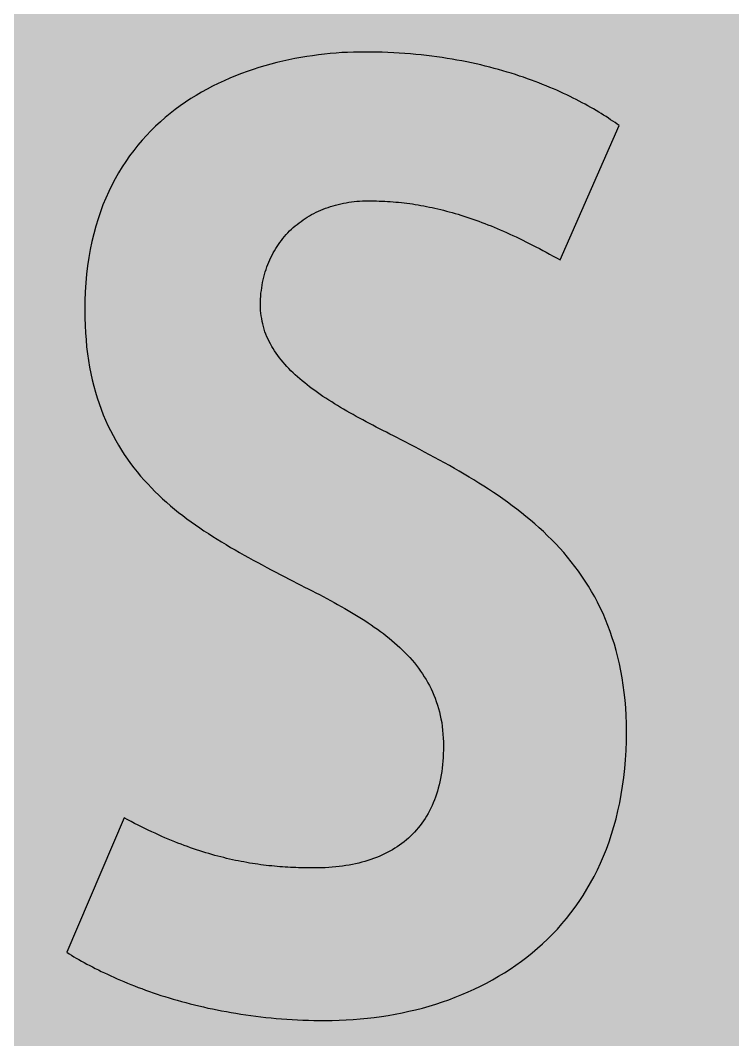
# Model space of a CAD drawing. Header units: millimetres. Extents: x 0 to 212, y 0 to 159.
# Drawn here: x 49.27 to 64.68, y 109.67 to 131.72 of the extents above; entities that cross this region are included whole.
import ezdxf

# ---------------------------------------------------------------- set-up
doc = ezdxf.new("R2010")
doc.units = ezdxf.units.MM

msp = doc.modelspace()

# ---------------------------------------------------------------- hatches: boundary and pattern name
for color, points in [(254, [(14.1633, 0.0536), (13.9878, 0.0533), (13.8125, 0.0559), (13.6373, 0.061), (13.462, 0.0686), (13.2893, 0.0787), (13.114, 0.0914), (12.9413, 0.1041), (12.7686, 0.1219), (12.5959, 0.1397), (12.4231, 0.16), (12.2504, 0.1829), (12.0777, 0.2057), (11.9075, 0.2337), (11.7373, 0.2616), (11.5672, 0.2921), (11.397, 0.3251), (11.2268, 0.3607), (11.0592, 0.3988), (10.8915, 0.4369), (10.7239, 0.4775), (10.5562, 0.5207), (10.3886, 0.5664), (10.2235, 0.6121), (10.0584, 0.6629), (9.8933, 0.7137), (9.7307, 0.7671), (9.5682, 0.8204), (9.4056, 0.8788), (9.2431, 0.9373), (9.083, 0.9982), (8.923, 1.0617), (8.763, 1.1252), (8.6055, 1.1938), (8.4455, 1.2624), (8.2906, 1.331), (8.1331, 1.4046), (7.9781, 1.4783), (7.8232, 1.5545), (7.6708, 1.6332), (7.5184, 1.7145), (7.366, 1.7958), (7.2161, 1.8796), (7.0663, 1.966), (6.919, 2.0523), (6.7716, 2.1438), (6.6243, 2.2352), (6.4795, 2.3266), (6.3348, 2.4232), (6.19, 2.5197), (6.0477, 2.6187), (5.908, 2.7178), (5.7683, 2.8194), (5.6286, 2.9235), (5.4915, 3.0302), (5.3543, 3.1369), (5.2197, 3.2461), (5.0851, 3.3579), (4.953, 3.4722), (4.8209, 3.5865), (4.6914, 3.7033), (4.5644, 3.8202), (4.4348, 3.9395), (4.3104, 4.0615), (4.1859, 4.1859), (4.0615, 4.3104), (3.9395, 4.4348), (3.8202, 4.5618), (3.7033, 4.6914), (3.5865, 4.8209), (3.4722, 4.953), (3.3579, 5.0851), (3.2487, 5.2197), (3.1369, 5.3543), (3.0302, 5.4915), (2.9235, 5.6286), (2.8194, 5.7683), (2.7178, 5.908), (2.6187, 6.0477), (2.5197, 6.19), (2.4232, 6.3348), (2.3266, 6.477), (2.2352, 6.6243), (2.1438, 6.7691), (2.0523, 6.919), (1.966, 7.0663), (1.8796, 7.2161), (1.7958, 7.366), (1.7145, 7.5184), (1.6332, 7.6708), (1.5545, 7.8232), (1.4783, 7.9781), (1.4046, 8.1331), (1.331, 8.2906), (1.2598, 8.4455), (1.1913, 8.603), (1.1252, 8.763), (1.0592, 8.923), (0.9982, 9.083), (0.9373, 9.2431), (0.8763, 9.4056), (0.8204, 9.5682), (0.7645, 9.7307), (0.7112, 9.8933), (0.6604, 10.0584), (0.6121, 10.2235), (0.5639, 10.3911), (0.5207, 10.5562), (0.4775, 10.7239), (0.4343, 10.8915), (0.3962, 11.0592), (0.3607, 11.2268), (0.3251, 11.397), (0.2921, 11.5672), (0.2616, 11.7373), (0.2311, 11.9075), (0.2057, 12.0802), (0.1803, 12.2504), (0.1575, 12.4231), (0.1372, 12.5959), (0.1194, 12.7686), (0.1041, 12.9413), (0.0889, 13.1166), (0.0787, 13.2893), (0.0686, 13.4645), (0.061, 13.6373), (0.0559, 13.8125), (0.0508, 13.9878), (0.0508, 14.163), (0.0522, 144.6925), (0.0508, 144.8664), (0.0559, 145.0416), (0.061, 145.2169), (0.0686, 145.3896), (0.0787, 145.5649), (0.0889, 145.7376), (0.1041, 145.9128), (0.1194, 146.0856), (0.1372, 146.2583), (0.1575, 146.431), (0.1803, 146.6037), (0.2057, 146.7739), (0.2311, 146.9466), (0.2616, 147.1168), (0.2921, 147.287), (0.3251, 147.4572), (0.3607, 147.6248), (0.3962, 147.795), (0.4343, 147.9626), (0.4775, 148.1303), (0.5207, 148.2979), (0.5639, 148.463), (0.6121, 148.6281), (0.6604, 148.7932), (0.7112, 148.9583), (0.7645, 149.1234), (0.8204, 149.286), (0.8763, 149.4485), (0.9373, 149.6111), (0.9982, 149.7711), (1.0592, 149.9311), (1.1252, 150.0911), (1.1913, 150.2486), (1.2598, 150.4061), (1.331, 150.5636), (1.4046, 150.7185), (1.4783, 150.876), (1.5545, 151.0284), (1.6332, 151.1833), (1.7145, 151.3357), (1.7958, 151.4856), (1.8796, 151.638), (1.966, 151.7879), (2.0523, 151.9352), (2.1438, 152.0825), (2.2352, 152.2298), (2.3266, 152.3746), (2.4232, 152.5194), (2.5197, 152.6616), (2.6187, 152.8039), (2.7178, 152.9461), (2.8194, 153.0858), (2.9235, 153.2255), (3.0302, 153.3627), (3.1369, 153.4973), (3.2487, 153.6344), (3.3579, 153.7665), (3.4722, 153.8986), (3.5865, 154.0307), (3.7033, 154.1602), (3.8202, 154.2898), (3.9395, 154.4168), (4.0615, 154.5438), (4.1859, 154.6682), (4.3104, 154.7901), (4.4348, 154.9121), (4.5644, 155.034), (4.6914, 155.1508), (4.8209, 155.2677), (4.953, 155.382), (5.0851, 155.4937), (5.2197, 155.6055), (5.3543, 155.7147), (5.4915, 155.8239), (5.6286, 155.9281), (5.7683, 156.0322), (5.908, 156.1338), (6.0477, 156.2354), (6.19, 156.3345), (6.3348, 156.431), (6.4795, 156.525), (6.6243, 156.6189), (6.7716, 156.7104), (6.919, 156.7993), (7.0663, 156.8882), (7.2161, 156.9745), (7.366, 157.0584), (7.5184, 157.1396), (7.6708, 157.2209), (7.8232, 157.2971), (7.9781, 157.3733), (8.1331, 157.4495), (8.2906, 157.5206), (8.4455, 157.5918), (8.6055, 157.6603), (8.763, 157.7289), (8.923, 157.7924), (9.083, 157.8559), (9.2431, 157.9169), (9.4056, 157.9753), (9.5682, 158.0337), (9.7307, 158.0871), (9.8933, 158.1404), (10.0584, 158.1912), (10.2235, 158.242), (10.3886, 158.2877), (10.5562, 158.3334), (10.7239, 158.3766), (10.8915, 158.4173), (11.0592, 158.4579), (11.2268, 158.4935), (11.397, 158.529), (11.5672, 158.562), (11.7373, 158.5925), (11.9075, 158.6205), (12.0777, 158.6484), (12.2504, 158.6713), (12.4231, 158.6941), (12.5959, 158.7144), (12.7686, 158.7322), (12.9413, 158.75), (13.114, 158.7627), (13.2893, 158.7754), (13.462, 158.7856), (13.6373, 158.7932), (13.8125, 158.7983), (13.9878, 158.8008), (14.163, 158.8033), (197.6078, 158.8036), (197.7822, 158.8008), (197.9574, 158.7983), (198.1327, 158.7932), (198.3054, 158.7856), (198.4807, 158.7754), (198.6534, 158.7627), (198.8287, 158.75), (199.0014, 158.7322), (199.1741, 158.7144), (199.3468, 158.6941), (199.5195, 158.6713), (199.6897, 158.6484), (199.8624, 158.6205), (200.0326, 158.5925), (200.2028, 158.562), (200.373, 158.529), (200.5432, 158.4935), (200.7108, 158.4579), (200.8784, 158.4173), (201.0461, 158.3766), (201.2137, 158.3334), (201.3788, 158.2877), (201.5465, 158.242), (201.7116, 158.1912), (201.8767, 158.1404), (202.0392, 158.0871), (202.2018, 158.0337), (202.3643, 157.9753), (202.5269, 157.9169), (202.6869, 157.8559), (202.8469, 157.7924), (203.007, 157.7289), (203.167, 157.6603), (203.3245, 157.5918), (203.4794, 157.5206), (203.6369, 157.4495), (203.7918, 157.3733), (203.9468, 157.2971), (204.0992, 157.2209), (204.2516, 157.1396), (204.404, 157.0584), (204.5538, 156.9745), (204.7037, 156.8882), (204.8535, 156.7993), (205.0009, 156.7104), (205.1456, 156.6189), (205.293, 156.525), (205.4352, 156.431), (205.58, 156.3345), (205.7222, 156.2354), (205.8619, 156.1338), (206.0016, 156.0322), (206.1413, 155.9281), (206.2785, 155.8239), (206.4156, 155.7147), (206.5503, 155.6055), (206.6849, 155.4937), (206.817, 155.382), (206.949, 155.2677), (207.0786, 155.1508), (207.2081, 155.034), (207.3351, 154.9121), (207.4596, 154.7901), (207.584, 154.6682), (207.7085, 154.5438), (207.8304, 154.4168), (207.9498, 154.2898), (208.0666, 154.1602), (208.1835, 154.0307), (208.2978, 153.8986), (208.4121, 153.7665), (208.5238, 153.6344), (208.6331, 153.4973), (208.7397, 153.3627), (208.8464, 153.2255), (208.9506, 153.0858), (209.0522, 152.9461), (209.1512, 152.8039), (209.2503, 152.6616), (209.3468, 152.5194), (209.4433, 152.3746), (209.5348, 152.2298), (209.6262, 152.0825), (209.7176, 151.9352), (209.804, 151.7879), (209.8904, 151.638), (209.9742, 151.4856), (210.0555, 151.3357), (210.1367, 151.1833), (210.2155, 151.0284), (210.2917, 150.876), (210.3653, 150.7185), (210.439, 150.5636), (210.5076, 150.4061), (210.5762, 150.2486), (210.6447, 150.0911), (210.7082, 149.9311), (210.7717, 149.7711), (210.8327, 149.6111), (210.8911, 149.4485), (210.9495, 149.286), (211.0029, 149.1234), (211.0562, 148.9583), (211.107, 148.7932), (211.1578, 148.6281), (211.2035, 148.463), (211.2493, 148.2979), (211.2924, 148.1303), (211.3331, 147.9626), (211.3712, 147.795), (211.4093, 147.6248), (211.4448, 147.4572), (211.4779, 147.287), (211.5083, 147.1168), (211.5363, 146.9466), (211.5642, 146.7739), (211.5871, 146.6037), (211.6099, 146.431), (211.6303, 146.2583), (211.648, 146.0856), (211.6658, 145.9128), (211.6785, 145.7376), (211.6912, 145.5649), (211.7014, 145.3896), (211.709, 145.2169), (211.7141, 145.0416), (211.7166, 144.8664), (211.7166, 144.6911), (211.7189, 14.1647), (211.7166, 13.9878), (211.7141, 13.8125), (211.709, 13.6373), (211.7014, 13.4645), (211.6912, 13.2893), (211.6785, 13.1166), (211.6658, 12.9413), (211.648, 12.7686), (211.6303, 12.5959), (211.6099, 12.4231), (211.5871, 12.2504), (211.5642, 12.0802), (211.5363, 11.9075), (211.5083, 11.7373), (211.4779, 11.5672), (211.4448, 11.397), (211.4093, 11.2268), (211.3712, 11.0592), (211.3331, 10.8915), (211.2924, 10.7239), (211.2493, 10.5562), (211.2035, 10.3911), (211.1578, 10.2235), (211.107, 10.0584), (211.0562, 9.8933), (211.0029, 9.7307), (210.9495, 9.5682), (210.8911, 9.4056), (210.8327, 9.2431), (210.7717, 9.083), (210.7082, 8.923), (210.6447, 8.763), (210.5762, 8.603), (210.5076, 8.4455), (210.439, 8.2906), (210.3653, 8.1331), (210.2917, 7.9781), (210.2155, 7.8232), (210.1367, 7.6708), (210.0555, 7.5184), (209.9742, 7.366), (209.8904, 7.2161), (209.804, 7.0663), (209.7176, 6.919), (209.6262, 6.7691), (209.5348, 6.6243), (209.4433, 6.477), (209.3468, 6.3348), (209.2503, 6.19), (209.1512, 6.0477), (209.0522, 5.908), (208.9506, 5.7683), (208.8464, 5.6286), (208.7397, 5.4915), (208.6331, 5.3543), (208.5238, 5.2197), (208.4121, 5.0851), (208.2978, 4.953), (208.1835, 4.8209), (208.0666, 4.6914), (207.9498, 4.5618), (207.8304, 4.4348), (207.7085, 4.3104), (207.584, 4.1859), (207.4596, 4.0615), (207.3351, 3.9395), (207.2081, 3.8202), (207.0786, 3.7033), (206.949, 3.5865), (206.817, 3.4722), (206.6849, 3.3579), (206.5503, 3.2461), (206.4156, 3.1369), (206.2785, 3.0302), (206.1413, 2.9235), (206.0016, 2.8194), (205.8619, 2.7178), (205.7222, 2.6187), (205.58, 2.5197), (205.4352, 2.4232), (205.293, 2.3266), (205.1456, 2.2352), (205.0009, 2.1438), (204.8535, 2.0523), (204.7037, 1.966), (204.5538, 1.8796), (204.404, 1.7958), (204.2516, 1.7145), (204.0992, 1.6332), (203.9468, 1.5545), (203.7918, 1.4783), (203.6369, 1.4046), (203.4794, 1.331), (203.3245, 1.2624), (203.167, 1.1938), (203.007, 1.1252), (202.8469, 1.0617), (202.6869, 0.9982), (202.5269, 0.9373), (202.3643, 0.8788), (202.2018, 0.8204), (202.0392, 0.7671), (201.8767, 0.7137), (201.7116, 0.6629), (201.5465, 0.6121), (201.3788, 0.5664), (201.2137, 0.5207), (201.0461, 0.4775), (200.8784, 0.4369), (200.7108, 0.3988), (200.5432, 0.3607), (200.373, 0.3251), (200.2028, 0.2921), (200.0326, 0.2616), (199.8624, 0.2337), (199.6897, 0.2057), (199.5195, 0.1829), (199.3468, 0.16), (199.1741, 0.1397), (199.0014, 0.1219), (198.8287, 0.1041), (198.6534, 0.0914), (198.4807, 0.0787), (198.3054, 0.0686), (198.1327, 0.061), (197.9574, 0.0559), (197.7822, 0.0533), (197.6069, 0.0533)]), (59, [(55.8655, 110.0843), (56.0172, 110.0836), (56.1696, 110.0887), (56.322, 110.0963), (56.4744, 110.1039), (56.6268, 110.1166), (56.7792, 110.1319), (56.929, 110.1496), (57.0814, 110.17), (57.2313, 110.1928), (57.3811, 110.2208), (57.5285, 110.2487), (57.6758, 110.2817), (57.8231, 110.3147), (57.9704, 110.3528), (58.1152, 110.3935), (58.2574, 110.4367), (58.4022, 110.4849), (58.5419, 110.5332), (58.6816, 110.5865), (58.8213, 110.6424), (58.9585, 110.7008), (59.0931, 110.7618), (59.2277, 110.8253), (59.3598, 110.8939), (59.4893, 110.965), (59.6189, 111.0386), (59.7459, 111.1148), (59.8703, 111.1961), (59.9923, 111.2799), (60.1142, 111.3663), (60.231, 111.4552), (60.3479, 111.5492), (60.4596, 111.6457), (60.5714, 111.7448), (60.6806, 111.8464), (60.7847, 111.953), (60.8889, 112.0623), (60.9879, 112.174), (61.087, 112.2909), (61.181, 112.4102), (61.2724, 112.5322), (61.3613, 112.6592), (61.4451, 112.7887), (61.529, 112.9208), (61.6077, 113.0579), (61.6839, 113.1976), (61.755, 113.3424), (61.8236, 113.4897), (61.8896, 113.6396), (61.9506, 113.792), (62.009, 113.9495), (62.0624, 114.112), (62.1106, 114.2771), (62.1589, 114.4448), (62.1995, 114.6175), (62.2376, 114.7928), (62.2706, 114.9731), (62.3011, 115.156), (62.3265, 115.3414), (62.3468, 115.5319), (62.3621, 115.7249), (62.3748, 115.9231), (62.3824, 116.1263), (62.3849, 116.332), (62.3824, 116.5073), (62.3773, 116.68), (62.3672, 116.8502), (62.3545, 117.0153), (62.3367, 117.1778), (62.3164, 117.3378), (62.291, 117.4953), (62.2656, 117.6477), (62.2351, 117.7976), (62.1995, 117.9424), (62.1614, 118.0871), (62.1233, 118.2268), (62.0776, 118.364), (62.0319, 118.4986), (61.9836, 118.6307), (61.9303, 118.7602), (61.8769, 118.8872), (61.8185, 119.0092), (61.7576, 119.1311), (61.6966, 119.2479), (61.6306, 119.3648), (61.562, 119.4765), (61.4934, 119.5883), (61.4197, 119.6975), (61.3461, 119.8016), (61.2699, 119.9058), (61.1911, 120.0074), (61.1099, 120.1064), (61.026, 120.2055), (60.9422, 120.2995), (60.8559, 120.3935), (60.7695, 120.4824), (60.6781, 120.5713), (60.5892, 120.6602), (60.4952, 120.744), (60.4012, 120.8278), (60.3072, 120.9116), (60.2107, 120.9904), (60.1116, 121.0691), (60.0126, 121.1453), (59.9135, 121.2215), (59.8119, 121.2952), (59.7103, 121.3688), (59.6087, 121.4399), (59.5046, 121.5085), (59.4004, 121.5771), (59.2963, 121.6457), (59.1922, 121.7117), (59.0855, 121.7778), (58.9788, 121.8413), (58.8747, 121.9048), (58.768, 121.9657), (58.6613, 122.0267), (58.5546, 122.0876), (58.4454, 122.1486), (58.3387, 122.207), (58.232, 122.2654), (58.1254, 122.3213), (58.0187, 122.3797), (57.9145, 122.4356), (57.8079, 122.4915), (57.7037, 122.5474), (57.5996, 122.6007), (57.4954, 122.6566), (57.4192, 122.6947), (57.343, 122.7328), (57.2668, 122.7709), (57.1906, 122.809), (57.117, 122.8471), (57.0433, 122.8852), (56.9697, 122.9233), (56.896, 122.9614), (56.8249, 122.9995), (56.7512, 123.0376), (56.6801, 123.0757), (56.609, 123.1138), (56.5404, 123.1519), (56.4693, 123.1925), (56.4007, 123.2306), (56.3347, 123.2687), (56.2661, 123.3068), (56.2, 123.3475), (56.134, 123.3856), (56.0705, 123.4262), (56.007, 123.4669), (55.9435, 123.505), (55.88, 123.5456), (55.819, 123.5862), (55.7606, 123.6269), (55.7022, 123.6675), (55.6438, 123.7107), (55.5854, 123.7513), (55.5295, 123.7945), (55.4761, 123.8352), (55.4228, 123.8783), (55.3695, 123.9215), (55.3187, 123.9647), (55.2679, 124.0079), (55.2196, 124.0536), (55.1713, 124.0968), (55.1256, 124.1425), (55.0799, 124.1882), (55.0367, 124.2339), (54.9961, 124.2797), (54.9554, 124.3279), (54.9148, 124.3736), (54.8767, 124.4219), (54.8411, 124.4702), (54.8056, 124.5184), (54.7726, 124.5692), (54.7421, 124.62), (54.7116, 124.6683), (54.6811, 124.7216), (54.6557, 124.7724), (54.6303, 124.8258), (54.6075, 124.8766), (54.5846, 124.9324), (54.5643, 124.9858), (54.5465, 125.0417), (54.5313, 125.095), (54.516, 125.1534), (54.5033, 125.2093), (54.4932, 125.2677), (54.483, 125.3261), (54.4754, 125.3846), (54.4703, 125.4455), (54.4678, 125.5065), (54.4678, 125.5674), (54.4678, 125.6309), (54.4703, 125.6919), (54.4728, 125.7554), (54.4779, 125.8164), (54.4855, 125.8773), (54.4932, 125.9357), (54.5033, 125.9942), (54.5135, 126.0526), (54.5236, 126.111), (54.5389, 126.1669), (54.5541, 126.2228), (54.5694, 126.2786), (54.5871, 126.3345), (54.6049, 126.3879), (54.6252, 126.4387), (54.6456, 126.492), (54.6684, 126.5428), (54.6913, 126.5936), (54.7167, 126.6419), (54.7421, 126.6901), (54.7675, 126.7384), (54.7954, 126.7841), (54.8259, 126.8298), (54.8564, 126.8755), (54.8869, 126.9187), (54.9199, 126.9619), (54.9529, 127.0051), (54.9885, 127.0457), (55.024, 127.0864), (55.0596, 127.127), (55.0977, 127.1651), (55.1358, 127.2007), (55.1764, 127.2388), (55.2171, 127.2743), (55.2577, 127.3073), (55.3009, 127.3404), (55.3441, 127.3734), (55.3898, 127.4039), (55.433, 127.4343), (55.4787, 127.4623), (55.5269, 127.4902), (55.5727, 127.5182), (55.6235, 127.5436), (55.6717, 127.569), (55.7225, 127.5918), (55.7733, 127.6147), (55.8241, 127.6375), (55.8749, 127.6579), (55.9283, 127.6756), (55.9816, 127.6934), (56.0375, 127.7112), (56.0908, 127.7264), (56.1467, 127.7391), (56.2026, 127.7544), (56.261, 127.7645), (56.3169, 127.7772), (56.3753, 127.7849), (56.4337, 127.795), (56.4921, 127.8001), (56.5531, 127.8077), (56.6115, 127.8103), (56.6725, 127.8153), (56.7334, 127.8153), (56.7969, 127.8179), (56.8554, 127.8179), (56.9163, 127.8153), (56.9747, 127.8153), (57.0357, 127.8128), (57.0967, 127.8103), (57.1551, 127.8077), (57.216, 127.8052), (57.2745, 127.8001), (57.3354, 127.795), (57.3938, 127.7899), (57.4548, 127.7849), (57.5158, 127.7798), (57.5742, 127.7722), (57.6351, 127.7645), (57.6961, 127.7569), (57.7545, 127.7493), (57.8155, 127.7391), (57.8764, 127.729), (57.9374, 127.7188), (57.9984, 127.7087), (58.0593, 127.696), (58.1203, 127.6833), (58.1812, 127.6706), (58.2422, 127.6579), (58.3032, 127.6426), (58.3667, 127.6299), (58.4276, 127.6121), (58.4886, 127.5969), (58.5521, 127.5817), (58.6156, 127.5639), (58.6765, 127.5461), (58.74, 127.5258), (58.8035, 127.508), (58.867, 127.4877), (58.9305, 127.4648), (58.9966, 127.4445), (59.0601, 127.4216), (59.1261, 127.3988), (59.1896, 127.3759), (59.2557, 127.3505), (59.3217, 127.3251), (59.3877, 127.2997), (59.4538, 127.2743), (59.5198, 127.2464), (59.5884, 127.2184), (59.6544, 127.1905), (59.723, 127.16), (59.7916, 127.1295), (59.8602, 127.0991), (59.9288, 127.066), (59.9999, 127.0356), (60.0685, 127), (60.1396, 126.967), (60.2107, 126.9314), (60.2818, 126.8959), (60.3529, 126.8603), (60.4266, 126.8222), (60.5003, 126.7841), (60.5739, 126.7435), (60.6476, 126.7054), (60.7212, 126.6647), (60.7974, 126.6215), (60.8711, 126.5809), (60.9473, 126.5377), (62.2293, 129.4486), (62.1843, 129.479), (62.1386, 129.5095), (62.0903, 129.5425), (62.042, 129.573), (61.9938, 129.606), (61.943, 129.6391), (61.8896, 129.6721), (61.8363, 129.7051), (61.783, 129.7381), (61.7271, 129.7711), (61.6687, 129.8042), (61.6102, 129.8397), (61.5493, 129.8727), (61.4883, 129.9058), (61.4274, 129.9388), (61.3613, 129.9743), (61.2978, 130.0074), (61.2292, 130.0404), (61.1632, 130.0734), (61.0921, 130.109), (61.0235, 130.142), (60.9498, 130.175), (60.8762, 130.208), (60.8025, 130.241), (60.7263, 130.2715), (60.6501, 130.3045), (60.5714, 130.335), (60.4901, 130.368), (60.4088, 130.3985), (60.3275, 130.429), (60.2437, 130.4595), (60.1574, 130.49), (60.071, 130.5179), (59.9821, 130.5484), (59.8932, 130.5763), (59.8043, 130.6043), (59.7103, 130.6297), (59.6189, 130.6576), (59.5224, 130.683), (59.4284, 130.7084), (59.3293, 130.7313), (59.2303, 130.7567), (59.1312, 130.7795), (59.0296, 130.8024), (58.928, 130.8227), (58.8239, 130.843), (58.7172, 130.8633), (58.6105, 130.8811), (58.5038, 130.8989), (58.3946, 130.9167), (58.2828, 130.9319), (58.1711, 130.9472), (58.0568, 130.9599), (57.9425, 130.9726), (57.8256, 130.9853), (57.7088, 130.9954), (57.5894, 131.0056), (57.47, 131.0132), (57.3481, 131.0208), (57.2237, 131.0259), (57.0992, 131.031), (56.9747, 131.0335), (56.8477, 131.0361), (56.7182, 131.0361), (56.5988, 131.0361), (56.4769, 131.0335), (56.3524, 131.0284), (56.228, 131.0234), (56.1035, 131.0132), (55.9765, 131.003), (55.8495, 130.9903), (55.7225, 130.9751), (55.5955, 130.9573), (55.466, 130.9395), (55.339, 130.9167), (55.2094, 130.8938), (55.0799, 130.8684), (54.9504, 130.8405), (54.8208, 130.81), (54.6913, 130.7744), (54.5643, 130.7389), (54.4347, 130.7008), (54.3077, 130.6601), (54.1807, 130.617), (54.0537, 130.5712), (53.9267, 130.5204), (53.8023, 130.4696), (53.6778, 130.4163), (53.5534, 130.3579), (53.4314, 130.2969), (53.3121, 130.2334), (53.1927, 130.1674), (53.0758, 130.0988), (52.959, 130.0277), (52.8447, 129.9515), (52.7304, 129.8727), (52.6212, 129.7915), (52.512, 129.7076), (52.4053, 129.6187), (52.3011, 129.5273), (52.197, 129.4333), (52.0979, 129.3343), (51.9989, 129.2327), (51.9049, 129.1285), (51.8135, 129.0193), (51.7246, 128.9075), (51.6357, 128.7907), (51.5544, 128.6713), (51.4731, 128.5494), (51.3944, 128.4224), (51.3207, 128.2903), (51.2496, 128.1557), (51.1835, 128.0185), (51.12, 127.8763), (51.0591, 127.729), (51.0032, 127.5791), (50.9524, 127.4242), (50.9041, 127.2667), (50.861, 127.1041), (50.8203, 126.9365), (50.7848, 126.7663), (50.7543, 126.5911), (50.7263, 126.4133), (50.706, 126.2278), (50.6882, 126.0399), (50.6755, 125.8468), (50.6679, 125.6513), (50.6654, 125.4506), (50.6679, 125.283), (50.673, 125.1229), (50.6806, 124.9629), (50.6933, 124.808), (50.706, 124.6556), (50.7263, 124.5083), (50.7467, 124.3609), (50.7695, 124.2187), (50.7975, 124.079), (50.8279, 123.9444), (50.861, 123.8098), (50.8965, 123.6802), (50.9346, 123.5532), (50.9778, 123.4288), (51.021, 123.3068), (51.0667, 123.1875), (51.115, 123.0706), (51.1658, 122.9563), (51.2216, 122.8446), (51.2775, 122.7379), (51.3359, 122.6312), (51.3944, 122.5271), (51.4579, 122.4255), (51.5214, 122.3264), (51.5899, 122.2299), (51.656, 122.1334), (51.7271, 122.0419), (51.8008, 121.9505), (51.8744, 121.8616), (51.9481, 121.7752), (52.0268, 121.6914), (52.1056, 121.6076), (52.1843, 121.5263), (52.2681, 121.4476), (52.3494, 121.3714), (52.4358, 121.2952), (52.5196, 121.2215), (52.6085, 121.1478), (52.6948, 121.0767), (52.7837, 121.0081), (52.8752, 120.9396), (52.9666, 120.871), (53.0581, 120.8075), (53.152, 120.7414), (53.2435, 120.6779), (53.34, 120.617), (53.434, 120.556), (53.5305, 120.4951), (53.6245, 120.4366), (53.721, 120.3782), (53.8201, 120.3198), (53.9166, 120.2639), (54.0131, 120.208), (54.1122, 120.1522), (54.2087, 120.0988), (54.3077, 120.0455), (54.4068, 119.9921), (54.5033, 119.9388), (54.6024, 119.8855), (54.6989, 119.8347), (54.798, 119.7813), (54.8945, 119.7305), (54.991, 119.6797), (55.0875, 119.6289), (55.1713, 119.5883), (55.2552, 119.5451), (55.339, 119.5045), (55.4203, 119.4613), (55.5015, 119.4206), (55.5828, 119.38), (55.6641, 119.3368), (55.7454, 119.2962), (55.8241, 119.253), (55.9029, 119.2124), (55.9816, 119.1692), (56.0603, 119.1285), (56.1365, 119.0854), (56.2127, 119.0422), (56.2889, 118.999), (56.3626, 118.9558), (56.4363, 118.9126), (56.5099, 118.8695), (56.581, 118.8237), (56.6547, 118.7806), (56.7233, 118.7348), (56.7944, 118.6891), (56.8604, 118.6434), (56.929, 118.5951), (56.9951, 118.5494), (57.0611, 118.5012), (57.1246, 118.4529), (57.1881, 118.4046), (57.2491, 118.3564), (57.31, 118.3056), (57.3684, 118.2548), (57.4269, 118.204), (57.4827, 118.1506), (57.5386, 118.0973), (57.592, 118.044), (57.6453, 117.9881), (57.6961, 117.9347), (57.7469, 117.8763), (57.7952, 117.8204), (57.8409, 117.762), (57.8866, 117.7036), (57.9298, 117.6426), (57.9704, 117.5817), (58.0111, 117.5207), (58.0492, 117.4572), (58.0873, 117.3912), (58.1228, 117.3277), (58.1558, 117.2616), (58.1863, 117.1931), (58.2168, 117.1245), (58.2447, 117.0534), (58.2701, 116.9822), (58.2955, 116.9086), (58.3184, 116.8349), (58.3387, 116.7613), (58.3565, 116.6851), (58.3717, 116.6063), (58.387, 116.5276), (58.3971, 116.4463), (58.4073, 116.3625), (58.4149, 116.2812), (58.4225, 116.1948), (58.4251, 116.1085), (58.4251, 116.0196), (58.4251, 115.9358), (58.4225, 115.8545), (58.42, 115.7757), (58.4124, 115.697), (58.4073, 115.6183), (58.3971, 115.5421), (58.387, 115.4684), (58.3768, 115.3947), (58.3641, 115.3211), (58.3489, 115.25), (58.3311, 115.1814), (58.3133, 115.1128), (58.2955, 115.0468), (58.2752, 114.9807), (58.2524, 114.9172), (58.2295, 114.8537), (58.2041, 114.7928), (58.1787, 114.7343), (58.1508, 114.6734), (58.1228, 114.6175), (58.0923, 114.5616), (58.0593, 114.5057), (58.0263, 114.4524), (57.9933, 114.4016), (57.9552, 114.3508), (57.9196, 114.3), (57.8815, 114.2517), (57.8409, 114.206), (57.8002, 114.1603), (57.7571, 114.1171), (57.7139, 114.0739), (57.6682, 114.0308), (57.6224, 113.9927), (57.5767, 113.952), (57.5259, 113.9139), (57.4777, 113.8784), (57.4269, 113.8428), (57.3735, 113.8098), (57.3202, 113.7768), (57.2668, 113.7463), (57.211, 113.7158), (57.1525, 113.6879), (57.0941, 113.6599), (57.0357, 113.6345), (56.9747, 113.6091), (56.9138, 113.5863), (56.8528, 113.5634), (56.7893, 113.5431), (56.7233, 113.5228), (56.6572, 113.505), (56.5912, 113.4872), (56.5226, 113.472), (56.454, 113.4593), (56.3855, 113.444), (56.3143, 113.4339), (56.2407, 113.4212), (56.1696, 113.4135), (56.0959, 113.4059), (56.0197, 113.3983), (55.9435, 113.3932), (55.8673, 113.3881), (55.7886, 113.3856), (55.7098, 113.3831), (55.6311, 113.3831), (55.5752, 113.3831), (55.5193, 113.3831), (55.4609, 113.3831), (55.405, 113.3856), (55.3491, 113.3856), (55.2907, 113.3881), (55.2348, 113.3907), (55.1764, 113.3932), (55.118, 113.3958), (55.0596, 113.3983), (55.0037, 113.4008), (54.9453, 113.4059), (54.8869, 113.411), (54.8284, 113.4161), (54.77, 113.4212), (54.7116, 113.4262), (54.6506, 113.4313), (54.5922, 113.4389), (54.5313, 113.4466), (54.4728, 113.4542), (54.4119, 113.4618), (54.3535, 113.472), (54.2925, 113.4796), (54.2315, 113.4897), (54.1706, 113.4999), (54.1096, 113.5126), (54.0461, 113.5228), (53.9852, 113.5355), (53.9242, 113.5482), (53.8607, 113.5609), (53.7972, 113.5761), (53.7337, 113.5913), (53.6727, 113.6066), (53.6067, 113.6218), (53.5432, 113.6371), (53.4797, 113.6548), (53.4137, 113.6726), (53.3502, 113.6929), (53.2841, 113.7107), (53.2181, 113.731), (53.152, 113.7539), (53.086, 113.7742), (53.02, 113.7971), (52.9514, 113.8199), (52.8853, 113.8453), (52.8168, 113.8682), (52.7482, 113.8961), (52.6796, 113.9215), (52.611, 113.9495), (52.5399, 113.9774), (52.4713, 114.0054), (52.4002, 114.0358), (52.3291, 114.0663), (52.258, 114.0993), (52.1868, 114.1324), (52.1132, 114.1654), (52.0395, 114.1984), (51.9684, 114.234), (51.8947, 114.2721), (51.8185, 114.3076), (51.7449, 114.3483), (51.6687, 114.3864), (51.595, 114.427), (51.5188, 114.4676), (50.2779, 111.5589), (50.3276, 111.5263), (50.3784, 111.4958), (50.4292, 111.4628), (50.4825, 111.4323), (50.5384, 111.3993), (50.5943, 111.3688), (50.6527, 111.3358), (50.7111, 111.3053), (50.7721, 111.2723), (50.833, 111.2418), (50.894, 111.2088), (50.96, 111.1758), (51.0235, 111.1453), (51.0896, 111.1123), (51.1581, 111.0818), (51.2267, 111.0488), (51.2953, 111.0183), (51.369, 110.9853), (51.4401, 110.9548), (51.5137, 110.9243), (51.5874, 110.8913), (51.6636, 110.8608), (51.7423, 110.8304), (51.8211, 110.7999), (51.8998, 110.7719), (51.9811, 110.7415), (52.0624, 110.7135), (52.1462, 110.683), (52.23, 110.6551), (52.3138, 110.6272), (52.4002, 110.5992), (52.4891, 110.5738), (52.578, 110.5459), (52.6669, 110.5205), (52.7583, 110.4951), (52.8498, 110.4697), (52.9438, 110.4443), (53.0377, 110.4214), (53.1343, 110.3986), (53.2308, 110.3757), (53.3273, 110.3528), (53.4264, 110.3325), (53.528, 110.3122), (53.627, 110.2919), (53.7286, 110.2741), (53.8328, 110.2538), (53.9369, 110.2385), (54.041, 110.2208), (54.1477, 110.2055), (54.2569, 110.1903), (54.3636, 110.175), (54.4728, 110.1623), (54.5846, 110.1496), (54.6964, 110.1395), (54.8081, 110.1293), (54.9199, 110.1192), (55.0342, 110.1115), (55.151, 110.1039), (55.2679, 110.0963), (55.3847, 110.0912), (55.5041, 110.0887), (55.6235, 110.0861), (55.7428, 110.0836), (55.8648, 110.0836)])]:
    msp.add_hatch(color=color).paths.add_polyline_path(points)

# ---------------------------------------------------------------- linework, layer by layer
at = {"color": 59}
msp.add_lwpolyline([(55.8655, 110.0843), (56.0172, 110.0836), (56.1696, 110.0887), (56.322, 110.0963), (56.4744, 110.1039), (56.6268, 110.1166), (56.7792, 110.1319), (56.929, 110.1496), (57.0814, 110.17), (57.2313, 110.1928), (57.3811, 110.2208), (57.5285, 110.2487), (57.6758, 110.2817), (57.8231, 110.3147), (57.9704, 110.3528), (58.1152, 110.3935), (58.2574, 110.4367), (58.4022, 110.4849), (58.5419, 110.5332), (58.6816, 110.5865), (58.8213, 110.6424), (58.9585, 110.7008), (59.0931, 110.7618), (59.2277, 110.8253), (59.3598, 110.8939), (59.4893, 110.965), (59.6189, 111.0386), (59.7459, 111.1148), (59.8703, 111.1961), (59.9923, 111.2799), (60.1142, 111.3663), (60.231, 111.4552), (60.3479, 111.5492), (60.4596, 111.6457), (60.5714, 111.7448), (60.6806, 111.8464), (60.7847, 111.953), (60.8889, 112.0623), (60.9879, 112.174), (61.087, 112.2909), (61.181, 112.4102), (61.2724, 112.5322), (61.3613, 112.6592), (61.4451, 112.7887), (61.529, 112.9208), (61.6077, 113.0579), (61.6839, 113.1976), (61.755, 113.3424), (61.8236, 113.4897), (61.8896, 113.6396), (61.9506, 113.792), (62.009, 113.9495), (62.0624, 114.112), (62.1106, 114.2771), (62.1589, 114.4448), (62.1995, 114.6175), (62.2376, 114.7928), (62.2706, 114.9731), (62.3011, 115.156), (62.3265, 115.3414), (62.3468, 115.5319), (62.3621, 115.7249), (62.3748, 115.9231), (62.3824, 116.1263), (62.3849, 116.332), (62.3824, 116.5073), (62.3773, 116.68), (62.3672, 116.8502), (62.3545, 117.0153), (62.3367, 117.1778), (62.3164, 117.3378), (62.291, 117.4953), (62.2656, 117.6477), (62.2351, 117.7976), (62.1995, 117.9424), (62.1614, 118.0871), (62.1233, 118.2268), (62.0776, 118.364), (62.0319, 118.4986), (61.9836, 118.6307), (61.9303, 118.7602), (61.8769, 118.8872), (61.8185, 119.0092), (61.7576, 119.1311), (61.6966, 119.2479), (61.6306, 119.3648), (61.562, 119.4765), (61.4934, 119.5883), (61.4197, 119.6975), (61.3461, 119.8016), (61.2699, 119.9058), (61.1911, 120.0074), (61.1099, 120.1064), (61.026, 120.2055), (60.9422, 120.2995), (60.8559, 120.3935), (60.7695, 120.4824), (60.6781, 120.5713), (60.5892, 120.6602), (60.4952, 120.744), (60.4012, 120.8278), (60.3072, 120.9116), (60.2107, 120.9904), (60.1116, 121.0691), (60.0126, 121.1453), (59.9135, 121.2215), (59.8119, 121.2952), (59.7103, 121.3688), (59.6087, 121.4399), (59.5046, 121.5085), (59.4004, 121.5771), (59.2963, 121.6457), (59.1922, 121.7117), (59.0855, 121.7778), (58.9788, 121.8413), (58.8747, 121.9048), (58.768, 121.9657), (58.6613, 122.0267), (58.5546, 122.0876), (58.4454, 122.1486), (58.3387, 122.207), (58.232, 122.2654), (58.1254, 122.3213), (58.0187, 122.3797), (57.9145, 122.4356), (57.8079, 122.4915), (57.7037, 122.5474), (57.5996, 122.6007), (57.4954, 122.6566), (57.4192, 122.6947), (57.343, 122.7328), (57.2668, 122.7709), (57.1906, 122.809), (57.117, 122.8471), (57.0433, 122.8852), (56.9697, 122.9233), (56.896, 122.9614), (56.8249, 122.9995), (56.7512, 123.0376), (56.6801, 123.0757), (56.609, 123.1138), (56.5404, 123.1519), (56.4693, 123.1925), (56.4007, 123.2306), (56.3347, 123.2687), (56.2661, 123.3068), (56.2, 123.3475), (56.134, 123.3856), (56.0705, 123.4262), (56.007, 123.4669), (55.9435, 123.505), (55.88, 123.5456), (55.819, 123.5862), (55.7606, 123.6269), (55.7022, 123.6675), (55.6438, 123.7107), (55.5854, 123.7513), (55.5295, 123.7945), (55.4761, 123.8352), (55.4228, 123.8783), (55.3695, 123.9215), (55.3187, 123.9647), (55.2679, 124.0079), (55.2196, 124.0536), (55.1713, 124.0968), (55.1256, 124.1425), (55.0799, 124.1882), (55.0367, 124.2339), (54.9961, 124.2797), (54.9554, 124.3279), (54.9148, 124.3736), (54.8767, 124.4219), (54.8411, 124.4702), (54.8056, 124.5184), (54.7726, 124.5692), (54.7421, 124.62), (54.7116, 124.6683), (54.6811, 124.7216), (54.6557, 124.7724), (54.6303, 124.8258), (54.6075, 124.8766), (54.5846, 124.9324), (54.5643, 124.9858), (54.5465, 125.0417), (54.5313, 125.095), (54.516, 125.1534), (54.5033, 125.2093), (54.4932, 125.2677), (54.483, 125.3261), (54.4754, 125.3846), (54.4703, 125.4455), (54.4678, 125.5065), (54.4678, 125.5674), (54.4678, 125.6309), (54.4703, 125.6919), (54.4728, 125.7554), (54.4779, 125.8164), (54.4855, 125.8773), (54.4932, 125.9357), (54.5033, 125.9942), (54.5135, 126.0526), (54.5236, 126.111), (54.5389, 126.1669), (54.5541, 126.2228), (54.5694, 126.2786), (54.5871, 126.3345), (54.6049, 126.3879), (54.6252, 126.4387), (54.6456, 126.492), (54.6684, 126.5428), (54.6913, 126.5936), (54.7167, 126.6419), (54.7421, 126.6901), (54.7675, 126.7384), (54.7954, 126.7841), (54.8259, 126.8298), (54.8564, 126.8755), (54.8869, 126.9187), (54.9199, 126.9619), (54.9529, 127.0051), (54.9885, 127.0457), (55.024, 127.0864), (55.0596, 127.127), (55.0977, 127.1651), (55.1358, 127.2007), (55.1764, 127.2388), (55.2171, 127.2743), (55.2577, 127.3073), (55.3009, 127.3404), (55.3441, 127.3734), (55.3898, 127.4039), (55.433, 127.4343), (55.4787, 127.4623), (55.5269, 127.4902), (55.5727, 127.5182), (55.6235, 127.5436), (55.6717, 127.569), (55.7225, 127.5918), (55.7733, 127.6147), (55.8241, 127.6375), (55.8749, 127.6579), (55.9283, 127.6756), (55.9816, 127.6934), (56.0375, 127.7112), (56.0908, 127.7264), (56.1467, 127.7391), (56.2026, 127.7544), (56.261, 127.7645), (56.3169, 127.7772), (56.3753, 127.7849), (56.4337, 127.795), (56.4921, 127.8001), (56.5531, 127.8077), (56.6115, 127.8103), (56.6725, 127.8153), (56.7334, 127.8153), (56.7969, 127.8179), (56.8554, 127.8179), (56.9163, 127.8153), (56.9747, 127.8153), (57.0357, 127.8128), (57.0967, 127.8103), (57.1551, 127.8077), (57.216, 127.8052), (57.2745, 127.8001), (57.3354, 127.795), (57.3938, 127.7899), (57.4548, 127.7849), (57.5158, 127.7798), (57.5742, 127.7722), (57.6351, 127.7645), (57.6961, 127.7569), (57.7545, 127.7493), (57.8155, 127.7391), (57.8764, 127.729), (57.9374, 127.7188), (57.9984, 127.7087), (58.0593, 127.696), (58.1203, 127.6833), (58.1812, 127.6706), (58.2422, 127.6579), (58.3032, 127.6426), (58.3667, 127.6299), (58.4276, 127.6121), (58.4886, 127.5969), (58.5521, 127.5817), (58.6156, 127.5639), (58.6765, 127.5461), (58.74, 127.5258), (58.8035, 127.508), (58.867, 127.4877), (58.9305, 127.4648), (58.9966, 127.4445), (59.0601, 127.4216), (59.1261, 127.3988), (59.1896, 127.3759), (59.2557, 127.3505), (59.3217, 127.3251), (59.3877, 127.2997), (59.4538, 127.2743), (59.5198, 127.2464), (59.5884, 127.2184), (59.6544, 127.1905), (59.723, 127.16), (59.7916, 127.1295), (59.8602, 127.0991), (59.9288, 127.066), (59.9999, 127.0356), (60.0685, 127), (60.1396, 126.967), (60.2107, 126.9314), (60.2818, 126.8959), (60.3529, 126.8603), (60.4266, 126.8222), (60.5003, 126.7841), (60.5739, 126.7435), (60.6476, 126.7054), (60.7212, 126.6647), (60.7974, 126.6215), (60.8711, 126.5809), (60.9473, 126.5377), (62.2293, 129.4486), (62.1843, 129.479), (62.1386, 129.5095), (62.0903, 129.5425), (62.042, 129.573), (61.9938, 129.606), (61.943, 129.6391), (61.8896, 129.6721), (61.8363, 129.7051), (61.783, 129.7381), (61.7271, 129.7711), (61.6687, 129.8042), (61.6102, 129.8397), (61.5493, 129.8727), (61.4883, 129.9058), (61.4274, 129.9388), (61.3613, 129.9743), (61.2978, 130.0074), (61.2292, 130.0404), (61.1632, 130.0734), (61.0921, 130.109), (61.0235, 130.142), (60.9498, 130.175), (60.8762, 130.208), (60.8025, 130.241), (60.7263, 130.2715), (60.6501, 130.3045), (60.5714, 130.335), (60.4901, 130.368), (60.4088, 130.3985), (60.3275, 130.429), (60.2437, 130.4595), (60.1574, 130.49), (60.071, 130.5179), (59.9821, 130.5484), (59.8932, 130.5763), (59.8043, 130.6043), (59.7103, 130.6297), (59.6189, 130.6576), (59.5224, 130.683), (59.4284, 130.7084), (59.3293, 130.7313), (59.2303, 130.7567), (59.1312, 130.7795), (59.0296, 130.8024), (58.928, 130.8227), (58.8239, 130.843), (58.7172, 130.8633), (58.6105, 130.8811), (58.5038, 130.8989), (58.3946, 130.9167), (58.2828, 130.9319), (58.1711, 130.9472), (58.0568, 130.9599), (57.9425, 130.9726), (57.8256, 130.9853), (57.7088, 130.9954), (57.5894, 131.0056), (57.47, 131.0132), (57.3481, 131.0208), (57.2237, 131.0259), (57.0992, 131.031), (56.9747, 131.0335), (56.8477, 131.0361), (56.7182, 131.0361), (56.5988, 131.0361), (56.4769, 131.0335), (56.3524, 131.0284), (56.228, 131.0234), (56.1035, 131.0132), (55.9765, 131.003), (55.8495, 130.9903), (55.7225, 130.9751), (55.5955, 130.9573), (55.466, 130.9395), (55.339, 130.9167), (55.2094, 130.8938), (55.0799, 130.8684), (54.9504, 130.8405), (54.8208, 130.81), (54.6913, 130.7744), (54.5643, 130.7389), (54.4347, 130.7008), (54.3077, 130.6601), (54.1807, 130.617), (54.0537, 130.5712), (53.9267, 130.5204), (53.8023, 130.4696), (53.6778, 130.4163), (53.5534, 130.3579), (53.4314, 130.2969), (53.3121, 130.2334), (53.1927, 130.1674), (53.0758, 130.0988), (52.959, 130.0277), (52.8447, 129.9515), (52.7304, 129.8727), (52.6212, 129.7915), (52.512, 129.7076), (52.4053, 129.6187), (52.3011, 129.5273), (52.197, 129.4333), (52.0979, 129.3343), (51.9989, 129.2327), (51.9049, 129.1285), (51.8135, 129.0193), (51.7246, 128.9075), (51.6357, 128.7907), (51.5544, 128.6713), (51.4731, 128.5494), (51.3944, 128.4224), (51.3207, 128.2903), (51.2496, 128.1557), (51.1835, 128.0185), (51.12, 127.8763), (51.0591, 127.729), (51.0032, 127.5791), (50.9524, 127.4242), (50.9041, 127.2667), (50.861, 127.1041), (50.8203, 126.9365), (50.7848, 126.7663), (50.7543, 126.5911), (50.7263, 126.4133), (50.706, 126.2278), (50.6882, 126.0399), (50.6755, 125.8468), (50.6679, 125.6513), (50.6654, 125.4506), (50.6679, 125.283), (50.673, 125.1229), (50.6806, 124.9629), (50.6933, 124.808), (50.706, 124.6556), (50.7263, 124.5083), (50.7467, 124.3609), (50.7695, 124.2187), (50.7975, 124.079), (50.8279, 123.9444), (50.861, 123.8098), (50.8965, 123.6802), (50.9346, 123.5532), (50.9778, 123.4288), (51.021, 123.3068), (51.0667, 123.1875), (51.115, 123.0706), (51.1658, 122.9563), (51.2216, 122.8446), (51.2775, 122.7379), (51.3359, 122.6312), (51.3944, 122.5271), (51.4579, 122.4255), (51.5214, 122.3264), (51.5899, 122.2299), (51.656, 122.1334), (51.7271, 122.0419), (51.8008, 121.9505), (51.8744, 121.8616), (51.9481, 121.7752), (52.0268, 121.6914), (52.1056, 121.6076), (52.1843, 121.5263), (52.2681, 121.4476), (52.3494, 121.3714), (52.4358, 121.2952), (52.5196, 121.2215), (52.6085, 121.1478), (52.6948, 121.0767), (52.7837, 121.0081), (52.8752, 120.9396), (52.9666, 120.871), (53.0581, 120.8075), (53.152, 120.7414), (53.2435, 120.6779), (53.34, 120.617), (53.434, 120.556), (53.5305, 120.4951), (53.6245, 120.4366), (53.721, 120.3782), (53.8201, 120.3198), (53.9166, 120.2639), (54.0131, 120.208), (54.1122, 120.1522), (54.2087, 120.0988), (54.3077, 120.0455), (54.4068, 119.9921), (54.5033, 119.9388), (54.6024, 119.8855), (54.6989, 119.8347), (54.798, 119.7813), (54.8945, 119.7305), (54.991, 119.6797), (55.0875, 119.6289), (55.1713, 119.5883), (55.2552, 119.5451), (55.339, 119.5045), (55.4203, 119.4613), (55.5015, 119.4206), (55.5828, 119.38), (55.6641, 119.3368), (55.7454, 119.2962), (55.8241, 119.253), (55.9029, 119.2124), (55.9816, 119.1692), (56.0603, 119.1285), (56.1365, 119.0854), (56.2127, 119.0422), (56.2889, 118.999), (56.3626, 118.9558), (56.4363, 118.9126), (56.5099, 118.8695), (56.581, 118.8237), (56.6547, 118.7806), (56.7233, 118.7348), (56.7944, 118.6891), (56.8604, 118.6434), (56.929, 118.5951), (56.9951, 118.5494), (57.0611, 118.5012), (57.1246, 118.4529), (57.1881, 118.4046), (57.2491, 118.3564), (57.31, 118.3056), (57.3684, 118.2548), (57.4269, 118.204), (57.4827, 118.1506), (57.5386, 118.0973), (57.592, 118.044), (57.6453, 117.9881), (57.6961, 117.9347), (57.7469, 117.8763), (57.7952, 117.8204), (57.8409, 117.762), (57.8866, 117.7036), (57.9298, 117.6426), (57.9704, 117.5817), (58.0111, 117.5207), (58.0492, 117.4572), (58.0873, 117.3912), (58.1228, 117.3277), (58.1558, 117.2616), (58.1863, 117.1931), (58.2168, 117.1245), (58.2447, 117.0534), (58.2701, 116.9822), (58.2955, 116.9086), (58.3184, 116.8349), (58.3387, 116.7613), (58.3565, 116.6851), (58.3717, 116.6063), (58.387, 116.5276), (58.3971, 116.4463), (58.4073, 116.3625), (58.4149, 116.2812), (58.4225, 116.1948), (58.4251, 116.1085), (58.4251, 116.0196), (58.4251, 115.9358), (58.4225, 115.8545), (58.42, 115.7757), (58.4124, 115.697), (58.4073, 115.6183), (58.3971, 115.5421), (58.387, 115.4684), (58.3768, 115.3947), (58.3641, 115.3211), (58.3489, 115.25), (58.3311, 115.1814), (58.3133, 115.1128), (58.2955, 115.0468), (58.2752, 114.9807), (58.2524, 114.9172), (58.2295, 114.8537), (58.2041, 114.7928), (58.1787, 114.7343), (58.1508, 114.6734), (58.1228, 114.6175), (58.0923, 114.5616), (58.0593, 114.5057), (58.0263, 114.4524), (57.9933, 114.4016), (57.9552, 114.3508), (57.9196, 114.3), (57.8815, 114.2517), (57.8409, 114.206), (57.8002, 114.1603), (57.7571, 114.1171), (57.7139, 114.0739), (57.6682, 114.0308), (57.6224, 113.9927), (57.5767, 113.952), (57.5259, 113.9139), (57.4777, 113.8784), (57.4269, 113.8428), (57.3735, 113.8098), (57.3202, 113.7768), (57.2668, 113.7463), (57.211, 113.7158), (57.1525, 113.6879), (57.0941, 113.6599), (57.0357, 113.6345), (56.9747, 113.6091), (56.9138, 113.5863), (56.8528, 113.5634), (56.7893, 113.5431), (56.7233, 113.5228), (56.6572, 113.505), (56.5912, 113.4872), (56.5226, 113.472), (56.454, 113.4593), (56.3855, 113.444), (56.3143, 113.4339), (56.2407, 113.4212), (56.1696, 113.4135), (56.0959, 113.4059), (56.0197, 113.3983), (55.9435, 113.3932), (55.8673, 113.3881), (55.7886, 113.3856), (55.7098, 113.3831), (55.6311, 113.3831), (55.5752, 113.3831), (55.5193, 113.3831), (55.4609, 113.3831), (55.405, 113.3856), (55.3491, 113.3856), (55.2907, 113.3881), (55.2348, 113.3907), (55.1764, 113.3932), (55.118, 113.3958), (55.0596, 113.3983), (55.0037, 113.4008), (54.9453, 113.4059), (54.8869, 113.411), (54.8284, 113.4161), (54.77, 113.4212), (54.7116, 113.4262), (54.6506, 113.4313), (54.5922, 113.4389), (54.5313, 113.4466), (54.4728, 113.4542), (54.4119, 113.4618), (54.3535, 113.472), (54.2925, 113.4796), (54.2315, 113.4897), (54.1706, 113.4999), (54.1096, 113.5126), (54.0461, 113.5228), (53.9852, 113.5355), (53.9242, 113.5482), (53.8607, 113.5609), (53.7972, 113.5761), (53.7337, 113.5913), (53.6727, 113.6066), (53.6067, 113.6218), (53.5432, 113.6371), (53.4797, 113.6548), (53.4137, 113.6726), (53.3502, 113.6929), (53.2841, 113.7107), (53.2181, 113.731), (53.152, 113.7539), (53.086, 113.7742), (53.02, 113.7971), (52.9514, 113.8199), (52.8853, 113.8453), (52.8168, 113.8682), (52.7482, 113.8961), (52.6796, 113.9215), (52.611, 113.9495), (52.5399, 113.9774), (52.4713, 114.0054), (52.4002, 114.0358), (52.3291, 114.0663), (52.258, 114.0993), (52.1868, 114.1324), (52.1132, 114.1654), (52.0395, 114.1984), (51.9684, 114.234), (51.8947, 114.2721), (51.8185, 114.3076), (51.7449, 114.3483), (51.6687, 114.3864), (51.595, 114.427), (51.5188, 114.4676), (50.2779, 111.5589), (50.3276, 111.5263), (50.3784, 111.4958), (50.4292, 111.4628), (50.4825, 111.4323), (50.5384, 111.3993), (50.5943, 111.3688), (50.6527, 111.3358), (50.7111, 111.3053), (50.7721, 111.2723), (50.833, 111.2418), (50.894, 111.2088), (50.96, 111.1758), (51.0235, 111.1453), (51.0896, 111.1123), (51.1581, 111.0818), (51.2267, 111.0488), (51.2953, 111.0183), (51.369, 110.9853), (51.4401, 110.9548), (51.5137, 110.9243), (51.5874, 110.8913), (51.6636, 110.8608), (51.7423, 110.8304), (51.8211, 110.7999), (51.8998, 110.7719), (51.9811, 110.7415), (52.0624, 110.7135), (52.1462, 110.683), (52.23, 110.6551), (52.3138, 110.6272), (52.4002, 110.5992), (52.4891, 110.5738), (52.578, 110.5459), (52.6669, 110.5205), (52.7583, 110.4951), (52.8498, 110.4697), (52.9438, 110.4443), (53.0377, 110.4214), (53.1343, 110.3986), (53.2308, 110.3757), (53.3273, 110.3528), (53.4264, 110.3325), (53.528, 110.3122), (53.627, 110.2919), (53.7286, 110.2741), (53.8328, 110.2538), (53.9369, 110.2385), (54.041, 110.2208), (54.1477, 110.2055), (54.2569, 110.1903), (54.3636, 110.175), (54.4728, 110.1623), (54.5846, 110.1496), (54.6964, 110.1395), (54.8081, 110.1293), (54.9199, 110.1192), (55.0342, 110.1115), (55.151, 110.1039), (55.2679, 110.0963), (55.3847, 110.0912), (55.5041, 110.0887), (55.6235, 110.0861), (55.7428, 110.0836), (55.8648, 110.0836), (55.8655, 110.0843)], dxfattribs=at)

doc.saveas('drawing.dxf')
